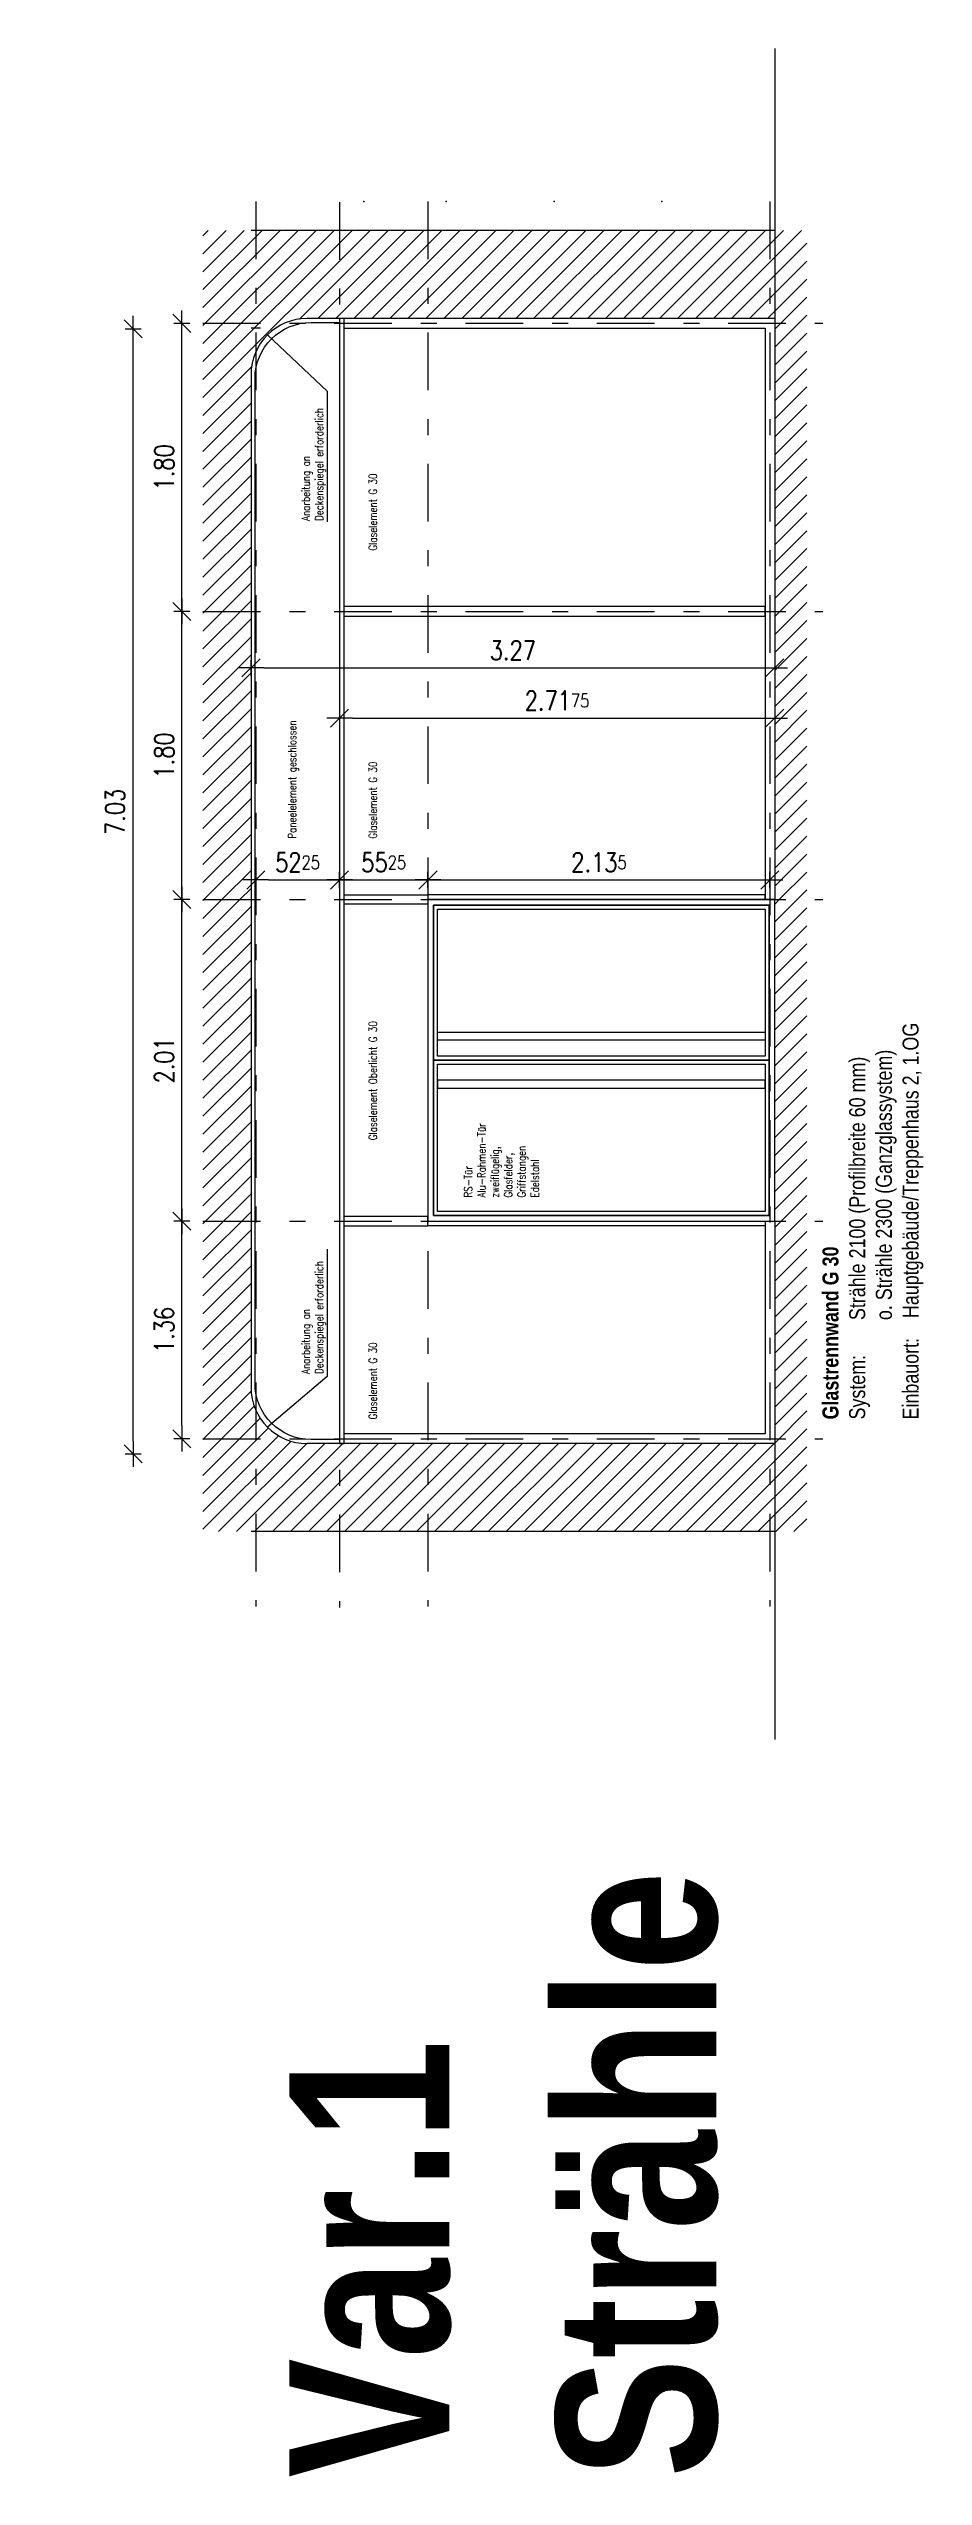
# Model space of a CAD drawing. Header units: metres. Extents: x -1139 to -992, y 249 to 309.
# Drawn here: x -1138.78 to -1133.31, y 278.7 to 293.86 of the extents above; entities that cross this region are included whole.
import ezdxf

# ---------------------------------------------------------------- set-up
doc = ezdxf.new("R2010")
doc.units = ezdxf.units.M
doc.header["$LTSCALE"] = 0.03
doc.linetypes.add('STRICHPUNKT', pattern=[24, 12, -6, 0, -6])
doc.layers.get('0').update_dxf_attribs({"linetype": 'CONTINUOUS'})
doc.layers.get('Defpoints').update_dxf_attribs({"linetype": 'CONTINUOUS'})
for name, color, linetype in [('A_text', 5, 'CONTINUOUS'), ('A_WÄNDE_NEU', 6, 'CONTINUOUS'), ('CKMA0002', 2, 'CONTINUOUS')]:
    doc.layers.add(name, color=color, linetype=linetype)
doc.styles.add('SIMPLEX', font='simplex.shx', dxfattribs={"width": 0.8, "height": 0.1})
doc.styles.add('SIMPLEXD', font='SIMPLEXD.shx', dxfattribs={"width": 0.8, "height": 0.12})
doc.dimstyles.new('DIN', dxfattribs={"dimtxt": 0.03, "dimasz": 0.08, "dimexe": 0.05, "dimexo": 0.244839, "dimgap": 0.05, "dimtad": 1, "dimdec": 4, "dimrnd": 0.0025, "dimzin": 0, "dimdsep": 46, "dimtxsty": 'SIMPLEXD', "dimblk": 'DIMCROSS', "dimblk1": 'DIMCROSS', "dimblk2": 'DIMCROSS', "dimsah": 1, "dimcen": 2.5, "dimdle": 0.04, "dimclrd": 252, "dimclre": 252, "dimclrt": 252, "dimadec": 0, "dimazin": 0, "dimtfac": 1, "dimtdec": 4, "dimtix": 1, "dimtmove": 2, "dimatfit": 3, "dimldrblk": 'DIMCROSS', "dimfxl": 1, "dimtvp": 1, "dimtolj": 1, "dimtzin": 0, "dimarcsym": 0})
pattern_1 = [(45, (-21.1683, 0), (-0.056126601, 0.056126601), [])]

# ---------------------------------------------------------------- blocks, each defined once
blk = doc.blocks.new('DIMCROSS')
at = {"color": 0, "linetype": 'ByBlock'}
blk.add_line((-1, 0), (1, 0), dxfattribs=at)
at = {"linetype": 'ByBlock'}
blk.add_line((-0.707107, -0.707107), (0.707107, 0.707107), dxfattribs=at)
blk = doc.blocks.new('*D8')
at = {"layer": 'CKMA0002', "color": 1, "lineweight": -2}
for p, q in [((-1137.894, 286.538), (-1137.994, 286.538)), ((-1137.944, 285.259), (-1137.944, 286.458)), ((-1137.894, 285.179), (-1137.994, 285.179))]:
    blk.add_line(p, q, dxfattribs=at)
at = {"layer": 'Defpoints', "color": 0}
for p in [(-1137.944, 286.538), (-1137.453, 286.538), (-1137.453, 285.179)]:
    blk.add_point(p, dxfattribs=at)
at = {"layer": 'CKMA0002', "color": 1, "lineweight": -2, "xscale": 0.08, "yscale": 0.08, "zscale": 0.08}
for p, rotation in [((-1137.944, 286.538), 90), ((-1137.944, 285.179), 270)]:
    blk.add_blockref('DIMCROSS', p, dxfattribs=dict(at, rotation=rotation))
at = {"layer": 'CKMA0002', "color": 6, "insert": (-1138.054, 285.859), "char_height": 0.12, "attachment_point": 5, "rotation": 90, "style": 'SIMPLEXD'}
blk.add_mtext('\\A1;1.36{\\A1\\H0.7x\\S;}', dxfattribs=at)
blk = doc.blocks.new('*D9')
at = {"layer": 'CKMA0002', "color": 1, "lineweight": -2}
for p, q in [((-1137.894, 288.548), (-1137.994, 288.548)), ((-1137.944, 286.618), (-1137.944, 288.468))]:
    blk.add_line(p, q, dxfattribs=at)
at = {"layer": 'Defpoints', "color": 0}
for p in [(-1137.944, 288.548), (-1137.253, 288.548), (-1137.453, 286.538)]:
    blk.add_point(p, dxfattribs=at)
at = {"layer": 'CKMA0002', "color": 1, "lineweight": -2, "xscale": 0.08, "yscale": 0.08, "zscale": 0.08}
for p, rotation in [((-1137.944, 288.548), 90), ((-1137.944, 286.538), 270)]:
    blk.add_blockref('DIMCROSS', p, dxfattribs=dict(at, rotation=rotation))
at = {"layer": 'CKMA0002', "color": 6, "insert": (-1138.054, 287.543), "char_height": 0.12, "attachment_point": 5, "rotation": 90, "style": 'SIMPLEXD'}
blk.add_mtext('\\A1;2.01{\\A1\\H0.7x\\S;}', dxfattribs=at)
blk = doc.blocks.new('*D10')
at = {"layer": 'CKMA0002', "color": 1, "lineweight": -2}
for p, q in [((-1137.894, 290.348), (-1137.994, 290.348)), ((-1137.944, 288.628), (-1137.944, 290.268))]:
    blk.add_line(p, q, dxfattribs=at)
at = {"layer": 'Defpoints', "color": 0}
for p in [(-1137.944, 290.348), (-1137.453, 290.348), (-1137.253, 288.548)]:
    blk.add_point(p, dxfattribs=at)
at = {"layer": 'CKMA0002', "color": 1, "lineweight": -2, "xscale": 0.08, "yscale": 0.08, "zscale": 0.08}
for p, rotation in [((-1137.944, 290.348), 90), ((-1137.944, 288.548), 270)]:
    blk.add_blockref('DIMCROSS', p, dxfattribs=dict(at, rotation=rotation))
at = {"layer": 'CKMA0002', "color": 6, "insert": (-1138.054, 289.448), "char_height": 0.12, "attachment_point": 5, "rotation": 90, "style": 'SIMPLEXD'}
blk.add_mtext('\\A1;1.80{\\A1\\H0.7x\\S;}', dxfattribs=at)
blk = doc.blocks.new('*D11')
at = {"layer": 'CKMA0002', "color": 1, "lineweight": -2}
for p, q in [((-1137.894, 292.148), (-1137.994, 292.148)), ((-1137.944, 290.428), (-1137.944, 292.068))]:
    blk.add_line(p, q, dxfattribs=at)
at = {"layer": 'Defpoints', "color": 0}
for p in [(-1137.944, 292.148), (-1137.344, 292.148), (-1137.453, 290.348)]:
    blk.add_point(p, dxfattribs=at)
at = {"layer": 'CKMA0002', "color": 1, "lineweight": -2, "xscale": 0.08, "yscale": 0.08, "zscale": 0.08}
for p, rotation in [((-1137.944, 292.148), 90), ((-1137.944, 290.348), 270)]:
    blk.add_blockref('DIMCROSS', p, dxfattribs=dict(at, rotation=rotation))
at = {"layer": 'CKMA0002', "color": 6, "insert": (-1138.054, 291.248), "char_height": 0.12, "attachment_point": 5, "rotation": 90, "style": 'SIMPLEXD'}
blk.add_mtext('\\A1;1.80{\\A1\\H0.7x\\S;}', dxfattribs=at)
blk = doc.blocks.new('*D12')
at = {"layer": 'CKMA0002', "color": 1, "lineweight": -2}
for p, q in [((-1137.512, 290.045), (-1137.512, 289.945)), ((-1134.242, 290.045), (-1134.242, 289.945)), ((-1137.432, 289.995), (-1134.322, 289.995))]:
    blk.add_line(p, q, dxfattribs=at)
at = {"layer": 'Defpoints', "color": 0}
for p in [(-1137.512, 291.246), (-1134.242, 291.246), (-1134.242, 289.995)]:
    blk.add_point(p, dxfattribs=at)
at = {"layer": 'CKMA0002', "color": 1, "lineweight": -2, "xscale": 0.08, "yscale": 0.08, "zscale": 0.08, "rotation": 180}
blk.add_blockref('DIMCROSS', (-1137.512, 289.995), dxfattribs=at)
at = {"layer": 'CKMA0002', "color": 1, "lineweight": -2, "xscale": 0.08, "yscale": 0.08, "zscale": 0.08}
blk.add_blockref('DIMCROSS', (-1134.242, 289.995), dxfattribs=at)
at = {"layer": 'CKMA0002', "color": 6, "insert": (-1135.877, 290.105), "char_height": 0.12, "attachment_point": 5, "style": 'SIMPLEXD'}
blk.add_mtext('\\A1;3.27{\\A1\\H0.7x\\S;}', dxfattribs=at)
blk = doc.blocks.new('*D13')
at = {"layer": 'CKMA0002', "color": 1, "lineweight": -2}
for p, q in [((-1138.298, 292.114), (-1138.198, 292.114)), ((-1138.248, 285.164), (-1138.248, 292.034)), ((-1138.298, 285.084), (-1138.198, 285.084))]:
    blk.add_line(p, q, dxfattribs=at)
at = {"layer": 'Defpoints', "color": 0}
for p in [(-1138.776, 292.114), (-1138.248, 292.114), (-1138.776, 285.084)]:
    blk.add_point(p, dxfattribs=at)
at = {"layer": 'CKMA0002', "color": 1, "lineweight": -2, "xscale": 0.08, "yscale": 0.08, "zscale": 0.08}
for p, rotation in [((-1138.248, 292.114), 90), ((-1138.248, 285.084), 270)]:
    blk.add_blockref('DIMCROSS', p, dxfattribs=dict(at, rotation=rotation))
at = {"layer": 'CKMA0002', "color": 6, "insert": (-1138.361, 289.096), "char_height": 0.12, "attachment_point": 5, "rotation": 90, "style": 'SIMPLEXD'}
blk.add_mtext('\\A1;7.03{\\A1\\H0.7x\\S;}', dxfattribs=at)
blk = doc.blocks.new('*D14')
at = {"layer": 'CKMA0002', "color": 1, "lineweight": -2}
for p, q in [((-1137.482, 288.62), (-1137.482, 288.72)), ((-1136.959, 288.62), (-1136.959, 288.72)), ((-1137.402, 288.67), (-1137.039, 288.67))]:
    blk.add_line(p, q, dxfattribs=at)
at = {"layer": 'Defpoints', "color": 0}
for p in [(-1137.482, 288.583), (-1136.959, 288.67), (-1136.959, 288.583)]:
    blk.add_point(p, dxfattribs=at)
at = {"layer": 'CKMA0002', "color": 1, "lineweight": -2, "xscale": 0.08, "yscale": 0.08, "zscale": 0.08, "rotation": 180}
blk.add_blockref('DIMCROSS', (-1137.482, 288.67), dxfattribs=at)
at = {"layer": 'CKMA0002', "color": 1, "lineweight": -2, "xscale": 0.08, "yscale": 0.08, "zscale": 0.08}
blk.add_blockref('DIMCROSS', (-1136.959, 288.67), dxfattribs=at)
at = {"layer": 'CKMA0002', "color": 6, "insert": (-1137.221, 288.78), "char_height": 0.12, "attachment_point": 5, "style": 'SIMPLEXD'}
blk.add_mtext('\\A1;52{\\A1\\H0.7x\\S25;}', dxfattribs=at)
blk = doc.blocks.new('*D15')
at = {"layer": 'CKMA0002', "color": 1, "lineweight": -2}
for p, q in [((-1136.407, 288.62), (-1136.407, 288.72)), ((-1136.879, 288.67), (-1136.487, 288.67))]:
    blk.add_line(p, q, dxfattribs=at)
at = {"layer": 'Defpoints', "color": 0}
for p in [(-1136.959, 288.583), (-1136.407, 288.67), (-1136.407, 288.27)]:
    blk.add_point(p, dxfattribs=at)
at = {"layer": 'CKMA0002', "color": 1, "lineweight": -2, "xscale": 0.08, "yscale": 0.08, "zscale": 0.08, "rotation": 180}
blk.add_blockref('DIMCROSS', (-1136.959, 288.67), dxfattribs=at)
at = {"layer": 'CKMA0002', "color": 1, "lineweight": -2, "xscale": 0.08, "yscale": 0.08, "zscale": 0.08}
blk.add_blockref('DIMCROSS', (-1136.407, 288.67), dxfattribs=at)
at = {"layer": 'CKMA0002', "color": 6, "insert": (-1136.683, 288.78), "char_height": 0.12, "attachment_point": 5, "style": 'SIMPLEXD'}
blk.add_mtext('\\A1;55{\\A1\\H0.7x\\S25;}', dxfattribs=at)
blk = doc.blocks.new('*D16')
at = {"layer": 'CKMA0002', "color": 1, "lineweight": -2}
for p, q in [((-1134.272, 288.62), (-1134.272, 288.72)), ((-1136.327, 288.67), (-1134.352, 288.67))]:
    blk.add_line(p, q, dxfattribs=at)
at = {"layer": 'Defpoints', "color": 0}
for p in [(-1134.272, 288.67), (-1136.407, 288.27), (-1134.272, 288.07)]:
    blk.add_point(p, dxfattribs=at)
at = {"layer": 'CKMA0002', "color": 1, "lineweight": -2, "xscale": 0.08, "yscale": 0.08, "zscale": 0.08, "rotation": 180}
blk.add_blockref('DIMCROSS', (-1136.407, 288.67), dxfattribs=at)
at = {"layer": 'CKMA0002', "color": 1, "lineweight": -2, "xscale": 0.08, "yscale": 0.08, "zscale": 0.08}
blk.add_blockref('DIMCROSS', (-1134.272, 288.67), dxfattribs=at)
at = {"layer": 'CKMA0002', "color": 6, "insert": (-1135.339, 288.78), "char_height": 0.12, "attachment_point": 5, "style": 'SIMPLEXD'}
blk.add_mtext('\\A1;2.13{\\A1\\H0.7x\\S5;}', dxfattribs=at)
blk = doc.blocks.new('*D17')
at = {"layer": 'CKMA0002', "color": 1, "lineweight": -2}
for p, q in [((-1136.959, 289.731), (-1136.959, 289.631)), ((-1136.879, 289.681), (-1134.322, 289.681)), ((-1134.242, 289.731), (-1134.242, 289.631))]:
    blk.add_line(p, q, dxfattribs=at)
at = {"layer": 'Defpoints', "color": 0}
for p in [(-1136.959, 289.864), (-1134.242, 289.864), (-1134.242, 289.681)]:
    blk.add_point(p, dxfattribs=at)
at = {"layer": 'CKMA0002', "color": 1, "lineweight": -2, "xscale": 0.08, "yscale": 0.08, "zscale": 0.08, "rotation": 180}
blk.add_blockref('DIMCROSS', (-1136.959, 289.681), dxfattribs=at)
at = {"layer": 'CKMA0002', "color": 1, "lineweight": -2, "xscale": 0.08, "yscale": 0.08, "zscale": 0.08}
blk.add_blockref('DIMCROSS', (-1134.242, 289.681), dxfattribs=at)
at = {"layer": 'CKMA0002', "color": 6, "insert": (-1135.601, 289.791), "char_height": 0.12, "attachment_point": 5, "style": 'SIMPLEXD'}
blk.add_mtext('\\A1;2.71{\\A1\\H0.7x\\S75;}', dxfattribs=at)

msp = doc.modelspace()

# ---------------------------------------------------------------- hatches: boundary and pattern name
at = {"layer": 'A_WÄNDE_NEU'}
h = msp.add_hatch(dxfattribs=at)
h.set_pattern_fill('ANSI31', color=1, scale=0.025, style=0)
h.set_pattern_definition(pattern_1)
h.paths.add_polyline_path([(-1137.48193, 292.72834), (-1137.81193, 292.72834), (-1137.81193, 292.14835), (-1137.48193, 292.14835)])
h.paths.add_polyline_path([(-1136.95943, 292.72834), (-1137.48193, 292.72834), (-1137.48193, 292.14835), (-1137.3037, 292.14835, -0.10464329), (-1137.16193, 292.17835), (-1136.95943, 292.17835)])
h.paths.add_polyline_path([(-1136.40693, 292.72834), (-1136.95943, 292.72834), (-1136.95943, 292.17835), (-1136.92943, 292.17835), (-1136.40693, 292.17835)])
h.paths.add_polyline_path([(-1134.27193, 292.72834), (-1136.40693, 292.72834), (-1136.40693, 292.17835), (-1134.27193, 292.17835)])
h.paths.add_polyline_path([(-1134.04193, 292.72834), (-1134.24193, 292.72834), (-1134.24193, 292.14835), (-1134.04193, 292.14835)])
h.paths.add_polyline_path([(-1134.24193, 292.72834), (-1134.27193, 292.72834), (-1134.27193, 292.17835), (-1134.24193, 292.17835)])
h.paths.add_polyline_path([(-1134.04193, 292.14835), (-1134.24193, 292.14835), (-1134.24193, 290.34835), (-1134.04193, 290.34835)])
h.paths.add_polyline_path([(-1134.04193, 290.34835), (-1134.24193, 290.34835), (-1134.24193, 288.54835), (-1134.04193, 288.54835)])
h.paths.add_polyline_path([(-1137.51193, 290.34835), (-1137.81193, 290.34835), (-1137.81193, 288.54835), (-1137.51193, 288.54835)])
h.paths.add_polyline_path([(-1137.51193, 291.82835, -0.10464329), (-1137.48193, 291.97012), (-1137.48193, 292.14835), (-1137.81193, 292.14835), (-1137.81193, 290.34835), (-1137.51193, 290.34835)])
h.paths.add_polyline_path([(-1137.3037, 292.14835), (-1137.48193, 292.14835), (-1137.48193, 291.97012, -0.18628239)])
h = msp.add_hatch(dxfattribs=at)
h.set_pattern_fill('ANSI31', color=1, scale=0.025, style=0)
h.set_pattern_definition(pattern_1)
h.paths.add_polyline_path([(-1134.24193, 286.53835), (-1134.04193, 286.53835), (-1134.04193, 288.54835), (-1134.24193, 288.54835)])
h.paths.add_polyline_path([(-1134.04193, 286.53835), (-1134.24193, 286.53835), (-1134.24193, 285.17878), (-1134.04193, 285.17878)])
h.paths.add_polyline_path([(-1134.04193, 285.17878), (-1134.24193, 285.17878), (-1134.24193, 284.59877), (-1134.04193, 284.59877)])
h.paths.add_polyline_path([(-1134.27193, 285.14878), (-1136.40693, 285.14878), (-1136.40693, 284.59877), (-1134.27193, 284.59877)])
h.paths.add_polyline_path([(-1134.27193, 284.59877), (-1134.24193, 284.59877), (-1134.24193, 285.14878), (-1134.27193, 285.14878)])
h.paths.add_polyline_path([(-1136.95943, 285.14878), (-1136.95943, 284.59877), (-1136.40693, 284.59877), (-1136.40693, 285.14878)])
h.paths.add_polyline_path([(-1137.48193, 284.59877), (-1136.95943, 284.59877), (-1136.95943, 285.14878), (-1137.16193, 285.14878, -0.10464329), (-1137.3037, 285.17878), (-1137.48193, 285.17878)])
h.paths.add_polyline_path([(-1137.48193, 285.17878), (-1137.81193, 285.17878), (-1137.81193, 284.59877), (-1137.48193, 284.59877)])
h.paths.add_polyline_path([(-1137.3037, 285.17878, -0.18628239), (-1137.48193, 285.35701), (-1137.48193, 285.17878)])
h.paths.add_polyline_path([(-1137.48193, 285.35701, -0.10464329), (-1137.51193, 285.49878), (-1137.51193, 286.53835), (-1137.81193, 286.53835), (-1137.81193, 285.17878), (-1137.48193, 285.17878)])
h.paths.add_polyline_path([(-1137.51193, 288.54835), (-1137.81193, 288.54835), (-1137.81193, 286.53835), (-1137.51193, 286.53835)])

# ---------------------------------------------------------------- linework, layer by layer
at = {"layer": 'A_text'}
for points in [[(-1137.03497, 290.90818), (-1137.03497, 291.72178), (-1137.40942, 292.07584)], [(-1137.03698, 286.36238), (-1137.03698, 285.56815), (-1137.40942, 285.25129)]]:
    msp.add_lwpolyline(points, dxfattribs=at)
at = {"layer": 'A_WÄNDE_NEU', "color": 4}
for p, q in [((-1134.24193, 293.86494), (-1134.24193, 288.54835)), ((-1134.24193, 292.72834), (-1137.51193, 292.72834)), ((-1134.24193, 292.17835), (-1137.16193, 292.17835)), ((-1137.51193, 291.82835), (-1137.51193, 285.49878)), ((-1134.24193, 286.53835), (-1134.24193, 283.29989)), ((-1134.24193, 285.14878), (-1137.16193, 285.14878)), ((-1134.24193, 284.59877), (-1137.51193, 284.59877))]:
    msp.add_line(p, q, dxfattribs=at)
at = {"layer": 'A_WÄNDE_NEU', "color": 1, "linetype": 'STRICHPUNKT'}
for p, q in [((-1137.48193, 292.90994), (-1137.48193, 284.12973)), ((-1136.95943, 292.90494), (-1136.95943, 284.12473)), ((-1136.40693, 292.90994), (-1136.40693, 284.12973)), ((-1134.27193, 292.90994), (-1134.27193, 284.12973)), ((-1137.81193, 292.14835), (-1133.94193, 292.14835)), ((-1137.81193, 290.34835), (-1133.94193, 290.34835)), ((-1137.81193, 288.54835), (-1133.94193, 288.54835)), ((-1137.81193, 286.53835), (-1133.94193, 286.53835)), ((-1137.81193, 285.17878), (-1133.94193, 285.17878))]:
    msp.add_line(p, q, dxfattribs=at)
at = {"layer": 'A_WÄNDE_NEU', "color": 1}
msp.add_line((-1137.45193, 292.11835), (-1137.51193, 292.11835), dxfattribs=at)
at = {"layer": 'A_WÄNDE_NEU'}
for points in [[(-1136.92943, 285.14878), (-1136.92943, 292.17835), (-1136.95943, 292.17835), (-1136.95943, 285.14878)], [(-1136.40693, 288.54835), (-1134.30193, 288.54835), (-1134.30193, 288.57835), (-1136.40693, 288.57835)], [(-1134.24193, 288.54835), (-1136.40693, 288.54835), (-1136.40693, 286.53835), (-1134.24193, 286.53835)], [(-1134.27693, 288.51335), (-1136.37193, 288.51335), (-1136.37193, 286.57335), (-1134.27693, 286.57335)], [(-1136.37193, 288.51335), (-1134.27693, 288.51335), (-1134.27693, 287.54335), (-1136.37193, 287.54335)], [(-1136.34693, 288.48835), (-1134.30193, 288.48835), (-1134.30193, 287.56835), (-1136.34693, 287.56835)], [(-1134.30193, 287.66835), (-1136.34693, 287.66835), (-1136.34693, 287.71835), (-1134.30193, 287.71835)], [(-1136.37193, 287.54335), (-1134.27693, 287.54335), (-1134.27693, 286.57335), (-1136.37193, 286.57335)], [(-1136.34693, 287.51835), (-1134.30193, 287.51835), (-1134.30193, 286.59835), (-1136.34693, 286.59835)], [(-1134.30193, 287.41835), (-1136.34693, 287.41835), (-1136.34693, 287.36835), (-1134.30193, 287.36835)], [(-1136.40693, 286.53835), (-1134.30193, 286.53835), (-1134.30193, 286.50835), (-1136.40693, 286.50835)]]:
    msp.add_lwpolyline(points, close=True, dxfattribs=at)
msp.add_lwpolyline([(-1136.95943, 285.17378), (-1137.13693, 285.17378, -0.41421356), (-1137.48693, 285.52378), (-1137.48693, 291.80335, -0.41421356), (-1137.13693, 292.15335), (-1136.95943, 292.15335)], format="xyb", dxfattribs=at)
for points in [[(-1136.92943, 292.11835), (-1134.30193, 292.11835), (-1134.30193, 288.54835)], [(-1136.92943, 290.31835), (-1134.30193, 290.31835), (-1134.30193, 290.37835), (-1136.92943, 290.37835)], [(-1136.92943, 288.57835), (-1136.40693, 288.57835), (-1136.40693, 288.51835), (-1136.92943, 288.51835)], [(-1136.92943, 286.50835), (-1136.40693, 286.50835), (-1136.40693, 286.56835), (-1136.92943, 286.56835)], [(-1134.30193, 286.53835), (-1134.30193, 285.20878), (-1136.92943, 285.20878)]]:
    msp.add_lwpolyline(points, dxfattribs=at)
at = {"layer": 'A_WÄNDE_NEU', "color": 4}
for centre, start, end in [((-1137.16193, 291.82835), 90, 180), ((-1137.16193, 285.49878), 180, 270)]:
    msp.add_arc(centre, 0.35, start, end, dxfattribs=at)
at = {"layer": 'CKMA0002', "color": 1}
for p in [(-1136.80793, 292.90994), (-1136.29393, 292.90994), (-1135.61993, 292.90994), (-1134.94593, 292.90994)]:
    msp.add_point(p, dxfattribs=at)

# ---------------------------------------------------------------- texts
at = {"layer": 'A_text', "linetype": 'Continuous', "attachment_point": 1, "rotation": 90, "style": 'SIMPLEX'}
for s, insert, char_height, width in [('Anarbeitung an \\PDeckenspiegel erforderlich', (-1137.19525, 290.91317), 0.05, 1.4761), ('Glaselement G 30', (-1136.77603, 290.72807), 0.05, 1.4761), ('Paneelelement geschlossen', (-1137.2802, 288.92807), 0.05, 1.4761), ('Glaselement G 30', (-1136.77603, 288.92807), 0.05, 1.4761), ('Glaselement Oberlicht G 30', (-1136.77603, 287.04392), 0.05, 1.4761), ('{\\fArial|b1|i0|c0|p34;Glastrennwand G 30\\P\\fArial|b0|i0|c0|p34;System:       Strähle 2100 (Profilbreite 60 mm)\\P                    o. Strähle 2300 (Ganzglassystem) \\PEinbauort:    Hauptgebäude/Treppenhaus 2, 1.OG}', (-1133.94362, 285.29933), 0.1, 4.0764), ('RS-Tür \\PAlu-Rahmen-Tür\\Pzweiflügelig,\\PGlasfelder,\\PGriffstangen\\PEdelstahl', (-1136.18091, 286.6858), 0.05, 1.4761), ('Anarbeitung an \\PDeckenspiegel erforderlich', (-1137.19525, 285.58328), 0.05, 1.4761), ('Glaselement G 30', (-1136.77603, 285.29933), 0.05, 1.4761), ('{\\fArial|b1|i0|c0|p34;Var.1 Strähle}', (-1137.2729, 278.6876), 1, 4.0764)]:
    msp.add_mtext(s, dxfattribs=dict(at, insert=insert, char_height=char_height, width=width))

# ---------------------------------------------------------------- dimensions: what is measured, and where the dimension line sits
at = {"layer": 'CKMA0002'}
dim = msp.add_linear_dim(base=(-1138.24779, 292.11398), p1=(-1138.77582, 285.08441), p2=(-1138.77582, 292.11398), angle=90, text='7.03{\\A1\\H0.7x\\S;}', dimstyle='DIN', override={"dimexo": 0.478031, "dimclrd": 1, "dimclre": 1, "dimclrt": 6}, dxfattribs=at)
dim.commit()
dim.dimension.update_dxf_attribs({"geometry": '*D13', "text_midpoint": (-1138.36135, 289.09617), "dimtype": 160})
at = {"layer": 'CKMA0002', "color": 1}
for base, p1, p2, text, override, picture, middle in [((-1137.944, 292.14835), (-1137.45279, 290.34835), (-1137.344, 292.14835), '1.80{\\A1\\H0.7x\\S;}', {"dimexo": 0.55, "dimse1": 1, "dimclrd": 1, "dimclre": 1, "dimclrt": 6}, '*D11', (-1138.054, 291.24835)), ((-1137.944, 290.34835), (-1137.25279, 288.54835), (-1137.45279, 290.34835), '1.80{\\A1\\H0.7x\\S;}', {"dimexo": 0.441207, "dimse1": 1, "dimclrd": 1, "dimclre": 1, "dimclrt": 6}, '*D10', (-1138.054, 289.44835)), ((-1137.944, 288.54835), (-1137.45279, 286.53835), (-1137.25279, 288.54835), '2.01{\\A1\\H0.7x\\S;}', {"dimexo": 0.641207, "dimse1": 1, "dimclrd": 1, "dimclre": 1, "dimclrt": 6}, '*D9', (-1138.054, 287.54335)), ((-1137.944, 286.53835), (-1137.45279, 285.17878), (-1137.45279, 286.53835), '1.36{\\A1\\H0.7x\\S;}', {"dimexo": 0.441207, "dimclrd": 1, "dimclre": 1, "dimclrt": 6}, '*D8', (-1138.054, 285.85856))]:
    dim = msp.add_linear_dim(base=base, p1=p1, p2=p2, angle=90, text=text, dimstyle='DIN', override=override, dxfattribs=at)
    dim.commit()
    dim.dimension.update_dxf_attribs({"geometry": picture, "text_midpoint": middle})
at = {"layer": 'CKMA0002'}
for base, p1, p2, text, override, picture, middle in [((-1134.24193, 289.99531), (-1137.51193, 291.24625), (-1134.24193, 291.24625), '3.27{\\A1\\H0.7x\\S;}', {"dimexo": 1.200937, "dimclrd": 1, "dimclre": 1, "dimclrt": 6}, '*D12', (-1135.87693, 290.10531)), ((-1134.24193, 289.68068), (-1136.95943, 289.86397), (-1134.24193, 289.86397), '2.71{\\A1\\H0.7x\\S75;}', {"dimexo": 0.133285, "dimclrd": 1, "dimclre": 1, "dimclrt": 6}, '*D17', (-1135.60068, 289.79068)), ((-1136.95943, 288.6699), (-1137.48193, 288.58265), (-1136.95943, 288.58265), '52{\\A1\\H0.7x\\S25;}', {"dimexo": 0.037253, "dimclrd": 1, "dimclre": 1, "dimclrt": 6}, '*D14', (-1137.22068, 288.7799)), ((-1136.40693, 288.6699), (-1136.95943, 288.58265), (-1136.40693, 288.2699), '55{\\A1\\H0.7x\\S25;}', {"dimexo": 0.35, "dimse1": 1, "dimclrd": 1, "dimclre": 1, "dimclrt": 6}, '*D15', (-1136.68318, 288.7799)), ((-1134.27193, 288.6699), (-1136.40693, 288.2699), (-1134.27193, 288.0699), '2.13{\\A1\\H0.7x\\S5;}', {"dimexo": 0.55, "dimse1": 1, "dimclrd": 1, "dimclre": 1, "dimclrt": 6}, '*D16', (-1135.33943, 288.7799))]:
    dim = msp.add_linear_dim(base=base, p1=p1, p2=p2, text=text, dimstyle='DIN', override=override, dxfattribs=at)
    dim.commit()
    dim.dimension.update_dxf_attribs({"geometry": picture, "text_midpoint": middle})

doc.saveas('drawing.dxf')
